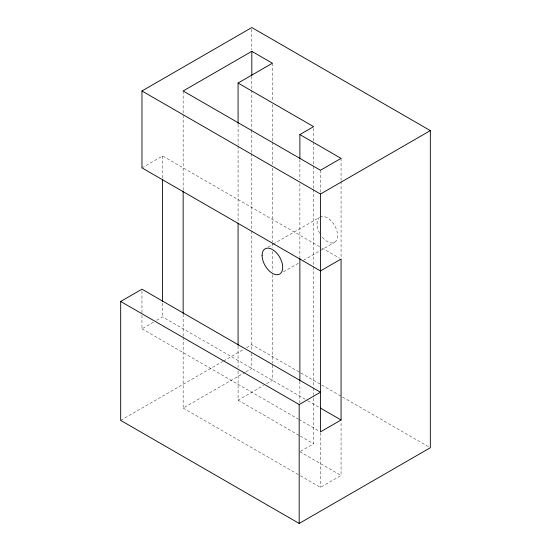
<?xml version="1.0" encoding="UTF-8"?>
<svg xmlns="http://www.w3.org/2000/svg" width="551" height="551" viewBox="0 0 551 551"><rect width="100%" height="100%" fill="white"/><g stroke="black" fill="none" stroke-linecap="round" stroke-linejoin="round"><path stroke-width="0.41" stroke-dasharray="2.75 2.07" d="M141.958 167.876L162.559 155.981L319.732 246.731M268.096 247.103L272.552 244.527M273.296 244.1L319.311 217.528M141.958 315.324L141.958 328.816L153.729 322.018M156.67 320.324L162.559 316.921L307.114 400.384M283.407 271.898L298.993 262.896M303.443 260.327L319.773 250.898M320.517 250.471L334.622 242.33M120.676 420.385L222.756 361.449M223.499 361.022L243.618 349.403M246.6 347.688L251.814 344.671L300.157 372.586M183.152 337.343L183.152 408.098L245.167 372.297M245.904 371.87L251.814 368.461L251.814 352.13M238.08 370.947L238.08 400.171L263.647 385.411M266.567 383.723L272.408 380.348L272.408 364.018M300.598 451.283L313.609 443.775L313.609 395.646M300.433 475.809L320.468 487.38L341.069 475.485L341.069 421.343M321.942 248.005L339.595 258.199M300.901 373.013L320.985 384.612M321.729 385.039L341.813 396.637M342.557 397.064L430.324 447.736M307.851 400.811L320.468 408.098M141.958 328.816L298.16 419.001M298.904 419.428L319.725 431.454M238.08 400.171L299.537 435.648M300.281 436.082L313.609 443.775M299.875 451.703L341.069 475.485M183.152 408.098L299.689 475.375M341.069 158.364L341.069 180.707M341.069 181.568L341.069 258.054M320.468 170.252L320.468 192.471M320.468 432.817L320.468 487.38M313.609 128.369L313.609 141.263M313.609 142.117L313.609 188.525M313.609 189.386L313.609 265.878M313.609 266.732L313.609 387.05M313.609 387.911L313.609 394.785M299.875 159.501L299.875 180.129M299.875 183.566L299.875 257.475M299.875 381.23L299.875 402.712M272.408 63.227L272.408 101.04M272.408 104.476L272.408 141.435M272.408 142.289L272.408 164.639M272.408 168.076L272.408 241.985M272.408 242.846L272.408 247.998M272.408 251.435L272.408 271.202M272.408 274.639L272.408 363.164M251.814 29.272L251.814 49.893M251.814 76.258L251.814 89.427M251.814 90.288L251.814 129.822M251.814 130.401L251.814 153.026M251.814 153.605L251.814 230.373M251.814 230.952L251.814 351.269M238.08 124.299L238.08 144.927M238.08 145.781L238.08 221.412M238.08 346.028L238.08 367.51M183.152 90.977L183.152 190.253M183.152 314.187L183.152 336.489M162.559 155.981L162.559 178.359M162.559 303.153L162.559 316.921M141.958 290.866L141.958 314.476M320.055 217.101A14.567 8.41 60 0 1 333.954 224.429A14.567 8.41 60 0 1 335.773 241.407A14.567 8.41 60 0 1 322.19 237.04M319.683 233.259A14.567 8.41 60 0 1 319.449 217.514"/><path stroke-width="0.83" d="M141.958 90.977L320.468 194.035L320.468 431.881L341.069 419.986L341.069 259.046L320.468 270.94L141.958 167.876L141.958 90.977L251.814 27.55L430.324 130.615L430.324 447.736L299.186 523.45L120.676 420.385L120.676 301.466L141.958 289.179L320.468 392.243L299.186 404.53L120.676 301.466M238.08 123.438L238.08 83.043L272.408 63.227L251.814 51.333L183.152 90.977L320.468 170.252L341.069 158.364L299.875 134.575L299.875 158.64M299.875 134.575L313.609 126.647L238.08 83.043M320.468 194.035L430.324 130.615M320.468 408.098L341.069 419.986M299.875 258.336L299.875 380.369M299.186 404.53L299.186 523.45M251.814 51.333L251.814 75.397M238.08 223.127L238.08 345.167M183.152 191.114L183.152 313.326M162.559 179.22L162.559 301.431M262.111 255.485A14.567 8.41 60 0 0 277.559 274.701A14.567 8.41 60 0 0 277.559 254.101A14.567 8.41 60 0 0 262.111 255.485"/></g></svg>
